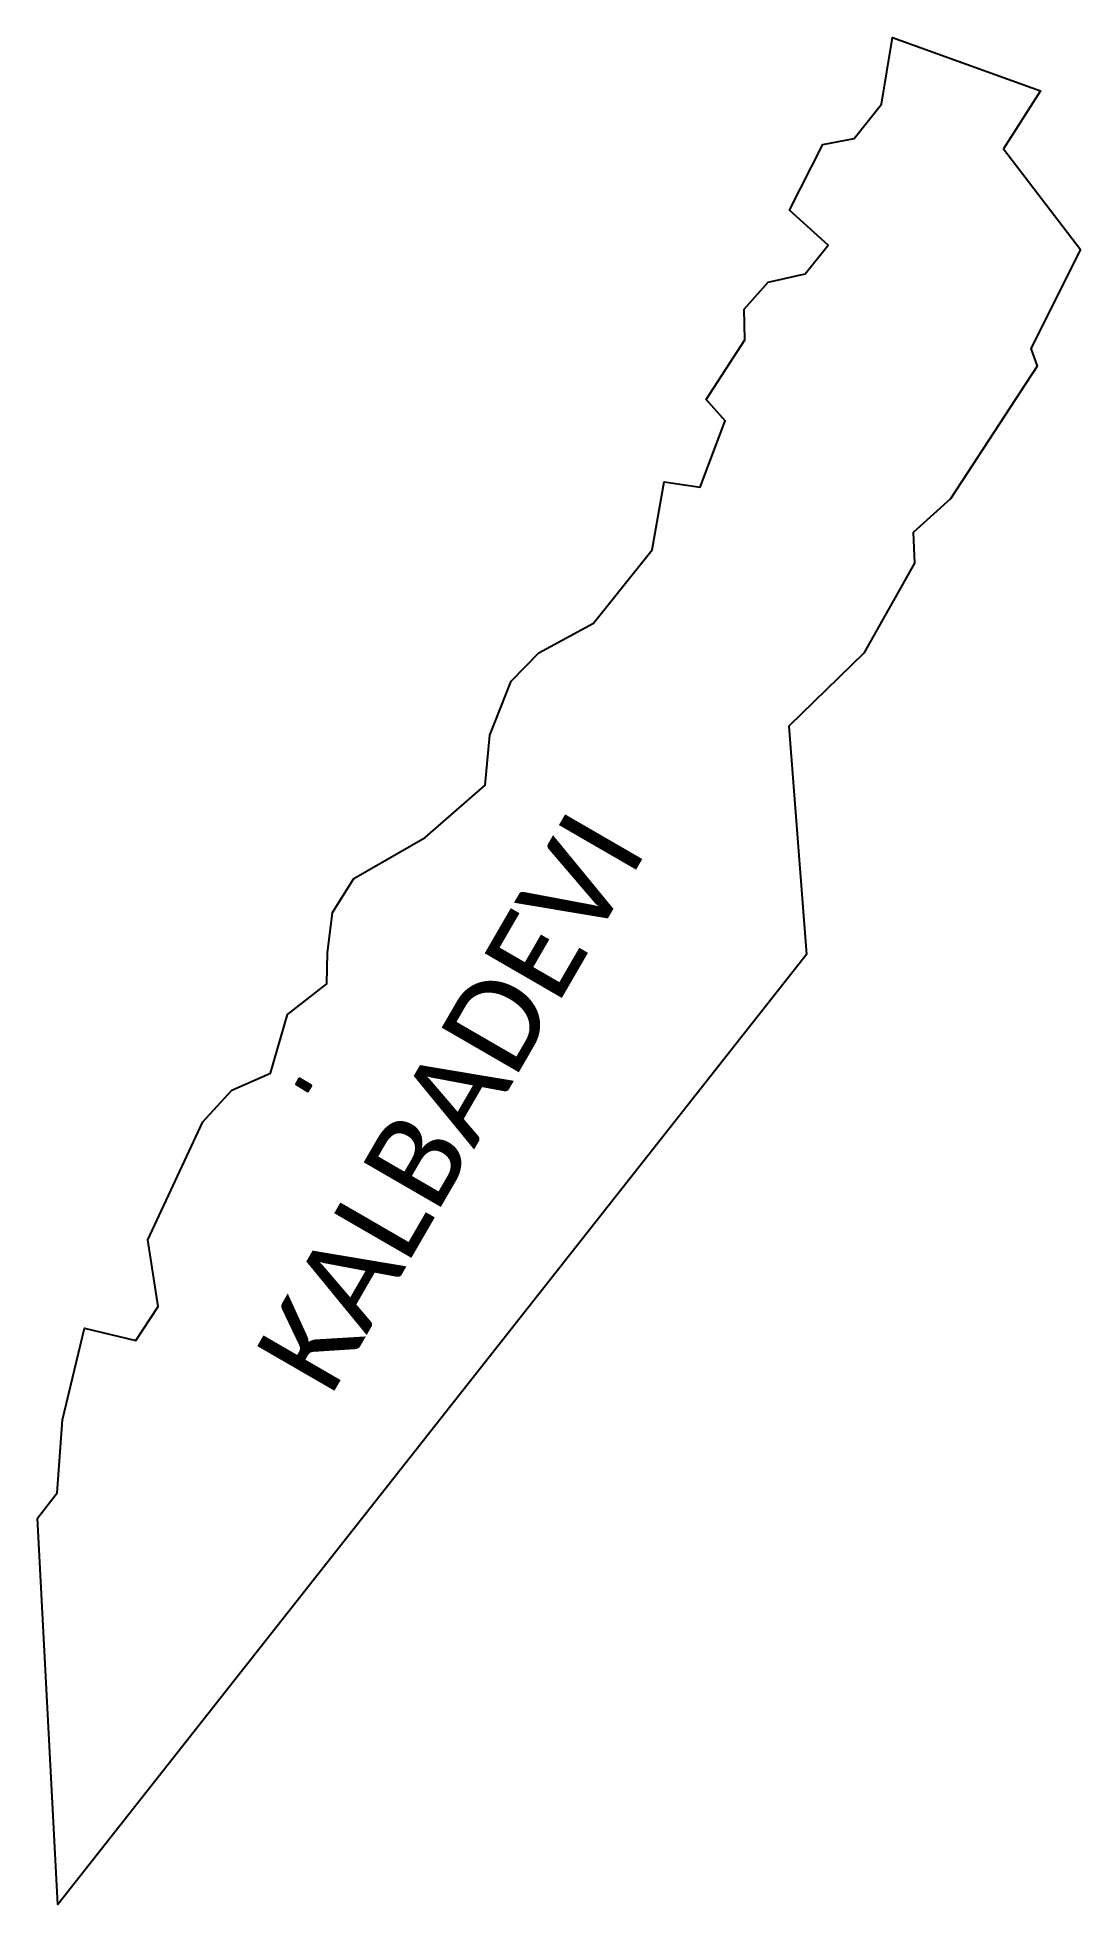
# Model space of a CAD drawing. Header units: metres. Extents: x 316840 to 318058, y 1884055 to 1886235.
import ezdxf

# ---------------------------------------------------------------- set-up
doc = ezdxf.new("R2010")
doc.units = ezdxf.units.M
doc.header["$MEASUREMENT"] = 0
for name, color, linetype in [('JETTY', 51, 'Continuous'), ('JETTY HATCH', 210, 'Continuous'), ('village', 3, 'Continuous'), ('VILLAGE NAME', 250, 'Continuous')]:
    doc.layers.add(name, color=color, linetype=linetype)
doc.styles.get("Standard").update_dxf_attribs({"font": 'arial.ttf'})

msp = doc.modelspace()

# ---------------------------------------------------------------- hatches: boundary and pattern name
at = {"layer": 'JETTY HATCH'}
h = msp.add_hatch(dxfattribs=at)
h.set_pattern_fill('ANGLE', color=256, scale=0.13)
h.set_pattern_definition([(0, (0, 0), (0, 0.90805), [0.6604, -0.24765]), (90, (0, 0), (-0.90805, 6e-17), [0.6604, -0.24765])])
h.paths.add_polyline_path([(317145.8, 1885020.1), (317142, 1885012.9), (317156.1, 1885004.6), (317160.3, 1885011.3)])

# ---------------------------------------------------------------- linework, layer by layer
at = {"layer": 'JETTY', "flags": 128}
msp.add_lwpolyline([(317145.8, 1885020.1), (317142, 1885012.9), (317156.1, 1885004.6), (317160.3, 1885011.3)], close=True, dxfattribs=at)
at = {"layer": 'village', "color": 3, "true_color": 0x00ff00}
msp.add_polyline3d([(318057.7, 1885987.1, 0), (317999.6, 1885871.6, 0), (318006.9, 1885850.9, 0), (317905.7, 1885696.3, 0), (317862.4, 1885656.9, 0), (317863.7, 1885621, 0), (317804.6, 1885516.1, 0), (317717.3, 1885430.7, 0), (317737.7, 1885164.4, 0), (316864.3, 1884055.4, 0), (316840.3, 1884506.6, 0), (316863.6, 1884535.9, 0), (316869.5, 1884621.3, 0), (316895.5, 1884728.1, 0), (316955.2, 1884713.7, 0), (316981.4, 1884753.5, 0), (316969.4, 1884831.3, 0), (317033.5, 1884969.1, 0), (317067.2, 1885006, 0), (317112.4, 1885026, 0), (317132.1, 1885094.3, 0), (317178.1, 1885130, 0), (317178.7, 1885166.4, 0), (317184.7, 1885213.5, 0), (317209.4, 1885253.1, 0), (317292.8, 1885300.7, 0), (317362.7, 1885362.1, 0), (317368.4, 1885420.4, 0), (317393.1, 1885483.3, 0), (317425.3, 1885516.4, 0), (317489.4, 1885551.1, 0), (317557.9, 1885636.6, 0), (317571.6, 1885715.8, 0), (317613.7, 1885709.9, 0), (317642.8, 1885787, 0), (317620.6, 1885811.9, 0), (317665.9, 1885881.8, 0), (317665.1, 1885917.4, 0), (317692.9, 1885948.9, 0), (317736.2, 1885958.8, 0), (317762.9, 1885992.2, 0), (317717.8, 1886033.2, 0), (317756.9, 1886109.5, 0), (317793.3, 1886116.8, 0), (317825.3, 1886156.8, 0), (317838.2, 1886234.7, 0), (318010.8, 1886172.3, 0), (317967.5, 1886104.5, 0)], close=True, dxfattribs=at)

# ---------------------------------------------------------------- texts
at = {"layer": 'VILLAGE NAME', "insert": (317092, 1884698.8), "char_height": 104.042, "attachment_point": 1, "rotation": 59.9361}
msp.add_mtext_dynamic_manual_height_columns('{\\fCalibri|b0|i0|c0|p34;KALBADEVI}', width=1115.134, gutter_width=520.2, heights=[0], dxfattribs=at)

doc.saveas('drawing.dxf')
